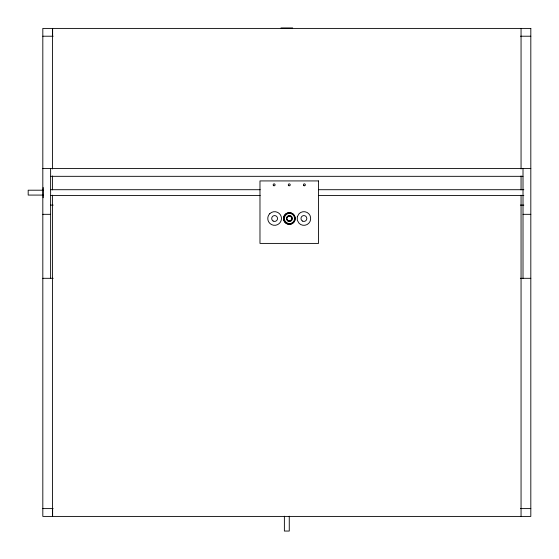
<?xml version="1.0" encoding="UTF-8"?>
<svg xmlns="http://www.w3.org/2000/svg" width="559" height="559" viewBox="0 0 559 559"><rect width="100%" height="100%" fill="white"/><g stroke="black" fill="none" stroke-linecap="round" stroke-linejoin="round"><path stroke-width="0.84" d="M280.967 27.95L292.678 27.95M42.819 36.216L53.154 36.216M520.485 36.216L530.819 36.216M42.819 168.518L530.819 168.518M50.624 176.323L523.014 176.323M50.673 189.711L260.194 189.711M318.686 189.711L523.839 189.711M43.015 190.2L28.181 190.2L28.181 195.077L43.015 195.077M50.673 195.566L260.194 195.566M318.686 195.566L523.839 195.566M50.624 205.111L53.21 205.111M520.345 205.111L523.839 205.111M42.819 214.321L50.624 214.321M523.014 214.321L530.819 214.321M42.819 278.312L53.21 278.312M520.345 278.312L530.819 278.312M42.819 508.599L53.154 508.599M520.485 508.599L530.819 508.599M523.014 168.518L523.014 278.312M521.058 28.411L521.058 168.958M521.058 175.945L521.058 189.913M521.058 195.147L521.058 516.411M289.262 516.216L289.262 531.05L284.377 531.05L284.377 516.216M52.63 28.411L52.63 36.216M52.63 508.599L52.63 516.411M52.581 28.411L52.581 168.958M52.581 175.945L52.581 189.913M52.581 195.147L52.581 516.411M50.624 168.518L50.624 278.312M43.204 187.517L43.204 197.76M287.102 217.87A2.439 2.439 0 0 1 290.862 216.501A2.439 2.439 0 0 1 290.862 220.498A2.439 2.439 0 0 1 287.102 219.135M297.304 216.731L297.304 220.267L299.072 223.334A6.834 6.834 0 0 0 308.729 223.334C311.335 220.763 311.335 216.242 308.729 213.671A6.834 6.834 0 0 0 299.072 213.671L297.304 216.731M269.787 213.671L268.704 215.089A6.834 6.834 0 0 0 268.704 221.916L269.787 223.334A6.834 6.834 0 0 0 279.451 223.334L280.534 221.916A6.834 6.834 0 0 0 280.534 215.089L279.451 213.671A6.834 6.834 0 0 0 269.787 213.671M530.819 28.411L42.819 28.411L42.819 516.411L530.819 516.411L530.819 28.411M318.539 180.927L259.977 180.927L259.977 243.41L318.539 243.41L318.539 180.927M302.433 221.036A2.928 2.928 0 0 0 306.828 218.499A2.928 2.928 0 0 0 302.433 215.97A2.928 2.928 0 0 0 302.433 221.036M273.155 221.036A2.928 2.928 0 0 0 277.55 218.499A2.928 2.928 0 0 0 273.155 215.97A2.928 2.928 0 0 0 273.155 221.036M287.536 220.225A2.439 2.439 0 0 0 291.616 219.135A2.439 2.439 0 0 0 288.626 216.144A2.439 2.439 0 0 0 287.536 220.225M286.334 223.572A5.856 5.856 0 0 0 295.117 218.499A5.856 5.856 0 0 0 286.334 213.433A5.856 5.856 0 0 0 286.334 223.572M303.9 185.679A0.978 0.978 0 0 0 305.361 184.833A0.978 0.978 0 0 0 303.9 183.988A0.978 0.978 0 0 0 303.9 185.679M288.772 185.679A0.978 0.978 0 0 0 290.233 184.833A0.978 0.978 0 0 0 288.772 183.988A0.978 0.978 0 0 0 288.772 185.679M273.644 185.679A0.978 0.978 0 0 0 275.105 184.833A0.978 0.978 0 0 0 273.644 183.988A0.978 0.978 0 0 0 273.644 185.679M285.321 222.643A5.856 5.856 0 0 0 295.117 220.015A5.856 5.856 0 0 0 287.941 212.846A5.856 5.856 0 0 0 285.321 222.643M287.969 221.078A2.977 2.977 0 0 0 292.434 218.499A2.977 2.977 0 0 0 287.969 215.921A2.977 2.977 0 0 0 287.969 221.078M286.9 222.943A5.122 5.122 0 0 0 294.586 218.499A5.122 5.122 0 0 0 286.9 214.062A5.122 5.122 0 0 0 286.9 222.943"/></g></svg>
